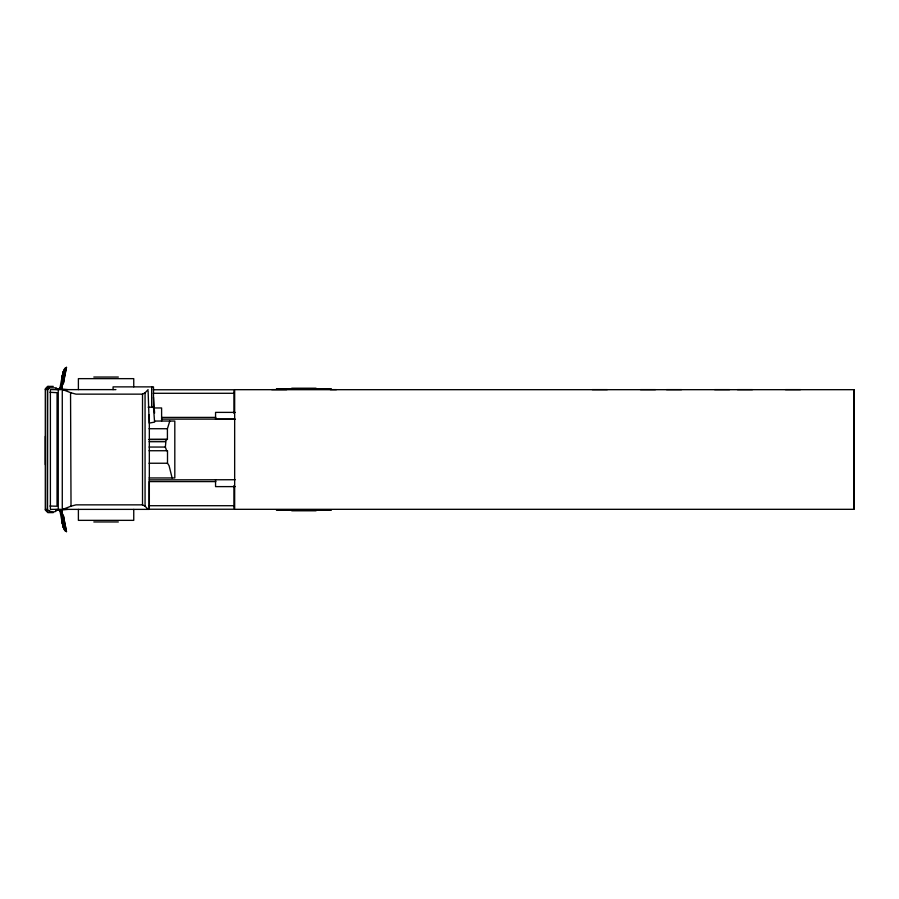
<?xml version="1.0" encoding="UTF-8"?>
<svg xmlns="http://www.w3.org/2000/svg" width="899" height="899" viewBox="0 0 899 899"><rect width="100%" height="100%" fill="white"/><g stroke="black" fill="none" stroke-linecap="round" stroke-linejoin="round"><path stroke-width="1.35" d="M113.083 389.615L113.083 386.873L153.493 386.873L153.493 407.191L154.583 422.114L149.189 423.092L148.11 390.986M172.114 477.953L169.057 465.615L167.506 463.243L167.506 450.736L149.054 450.736M63.649 381.682L63.312 383.671L62.301 381.423L62.413 375.231L64.986 375.04L62.773 373.411L64.807 368.466L66.481 367.388L66.155 368.725M62.379 523.555L62.492 520.161M62.301 381.423L62.694 373.77L65.234 373.523L63.02 372.107L64.807 368.466M62.121 522.263L62.391 518.296M63.885 372.321L60.593 389.379L61.986 387.963L64.458 373.299L65.234 373.523L62.694 373.77M59.649 389.514L62.481 374.917L64.335 370.669M64.986 375.04L62.773 373.411M62.413 380.052L60.829 388.244L59.862 388.424M63.424 382.378L66.009 369.051L64.413 370.231L62.75 373.512M63.29 383.806L66.481 367.388M149.054 439.487L167.416 439.431L167.416 428.722L169.787 421.047M58.255 389.627L58.255 509.373M166.641 450.736L165.36 447.05L166.101 439.487M63.424 516.622L66.481 531.612L64.807 530.534L62.773 525.589L64.986 523.96L62.413 523.769L62.312 517.599L63.312 515.329L63.649 517.318M60.615 509.744L61.986 511.037L61.188 512.733L61.986 511.037L60.593 509.621L63.885 526.679L63.02 526.893L64.807 530.534M148.099 389.627L145.065 392.818L142.525 394.144L76.01 394.144L71.021 392.818L70.549 393.728L71.021 506.182L76.01 504.856L142.525 504.856L145.065 506.182L148.099 509.373M53.288 512.621L47.849 512.621L45.298 510.003L45.298 388.997L47.849 386.379L53.288 386.379M45.411 388.997L47.95 386.379M49.389 387.84L47.523 389.694L47.433 509.306C48.332 511.902 57.727 513.464 56.188 509.373M60.615 389.256L61.986 387.963L61.188 386.267L61.986 387.963M63.885 526.679L65.234 525.477L62.694 525.23L62.301 517.577M64.717 368.938L66.447 367.511M60.019 511.374L60.829 510.756L59.862 510.576M62.773 525.589L64.986 523.96M63.582 373.917L64.458 373.299M63.02 526.893L65.234 525.477L62.694 525.23M59.975 511.16L60.829 510.756M71.021 506.182L62.75 509.373L62.278 507.834L62.278 391.166L62.75 389.627L71.021 392.818M63.582 525.083L65.234 525.477M63.436 374.647L64.245 374.49M56.143 510.463L68.032 509.34M93.811 377.041L118.331 377.041M49.423 388.166L46.77 388.166L45.411 389.525L46.726 389.525M291.748 388.211L316.043 388.211M276.465 388.683L331.315 388.683M115.915 389.627L50.389 389.627L50.389 509.373L149.335 509.373L149.335 414.686M271.667 389.627L286.736 389.627M330.281 389.627L336.462 389.627M592.272 389.627L607.342 389.627M640.436 389.627L655.495 389.627M666.485 389.627L681.554 389.627M714.593 389.627L729.651 389.627M737.427 389.627L752.485 389.627M785.423 389.627L800.481 389.627M153.291 389.761L233.92 389.761L233.92 413.383M153.291 393.29L233.92 393.29M148.11 407.191L153.493 407.191M153.83 407.966L161.606 407.966L161.606 421.159M235.156 412.383L215.558 412.383L215.558 419.271L235.156 419.271M161.629 417.406L215.85 417.406M161.753 419.125L234.864 419.125M154.628 421.047L174.811 421.047L174.811 477.953L149.088 477.953M149.054 428.722L167.416 428.722M45.343 436.341L45.343 464.659M149.054 439.431L167.416 439.431M149.088 441.712L165.36 441.712M149.088 447.05L165.36 447.05M149.054 463.243L167.506 463.243M149.144 479.875L235.156 479.729M215.85 481.594L149.122 481.594L149.122 509.239L233.92 509.239L233.92 485.617M235.156 486.617L215.558 486.617L215.558 479.729M149.122 505.71L233.92 505.71M46.726 509.475L45.411 509.475L46.77 510.834L49.423 510.834M47.433 509.306L47.523 389.694L49.299 387.84L56.188 387.84L56.188 389.627M276.465 510.317L331.315 510.317M291.748 510.789L316.043 510.789M93.811 521.959L118.331 521.959M49.917 506.036L57.042 506.227L57.064 392.672L49.917 392.301M56.143 388.537L68.032 389.66M63.436 524.353L64.458 525.701M59.975 387.84L60.829 388.244L60.019 387.626M63.02 372.107L65.234 373.523M66.009 529.949L64.413 528.769L62.75 525.488M64.717 530.062L66.481 531.612M64.335 528.331L62.481 524.083L59.649 509.486M64.245 524.51L61.986 511.037M63.29 515.194L66.447 531.489M153.493 397.201L154.583 413.091M62.121 376.737L62.391 380.704M62.379 375.445L62.492 378.839M854.05 389.863L854.05 509.137M151.673 386.873L151.673 407.191M145.065 392.818L145.065 506.182M142.525 394.144L142.525 504.856M133.749 386.862L133.749 378.648L78.393 378.648L78.393 389.593M133.749 509.407L133.749 520.352L78.393 520.352L78.393 509.407M853.971 389.683L234.661 389.683L234.661 509.317L853.971 509.317L853.971 389.683"/></g></svg>
